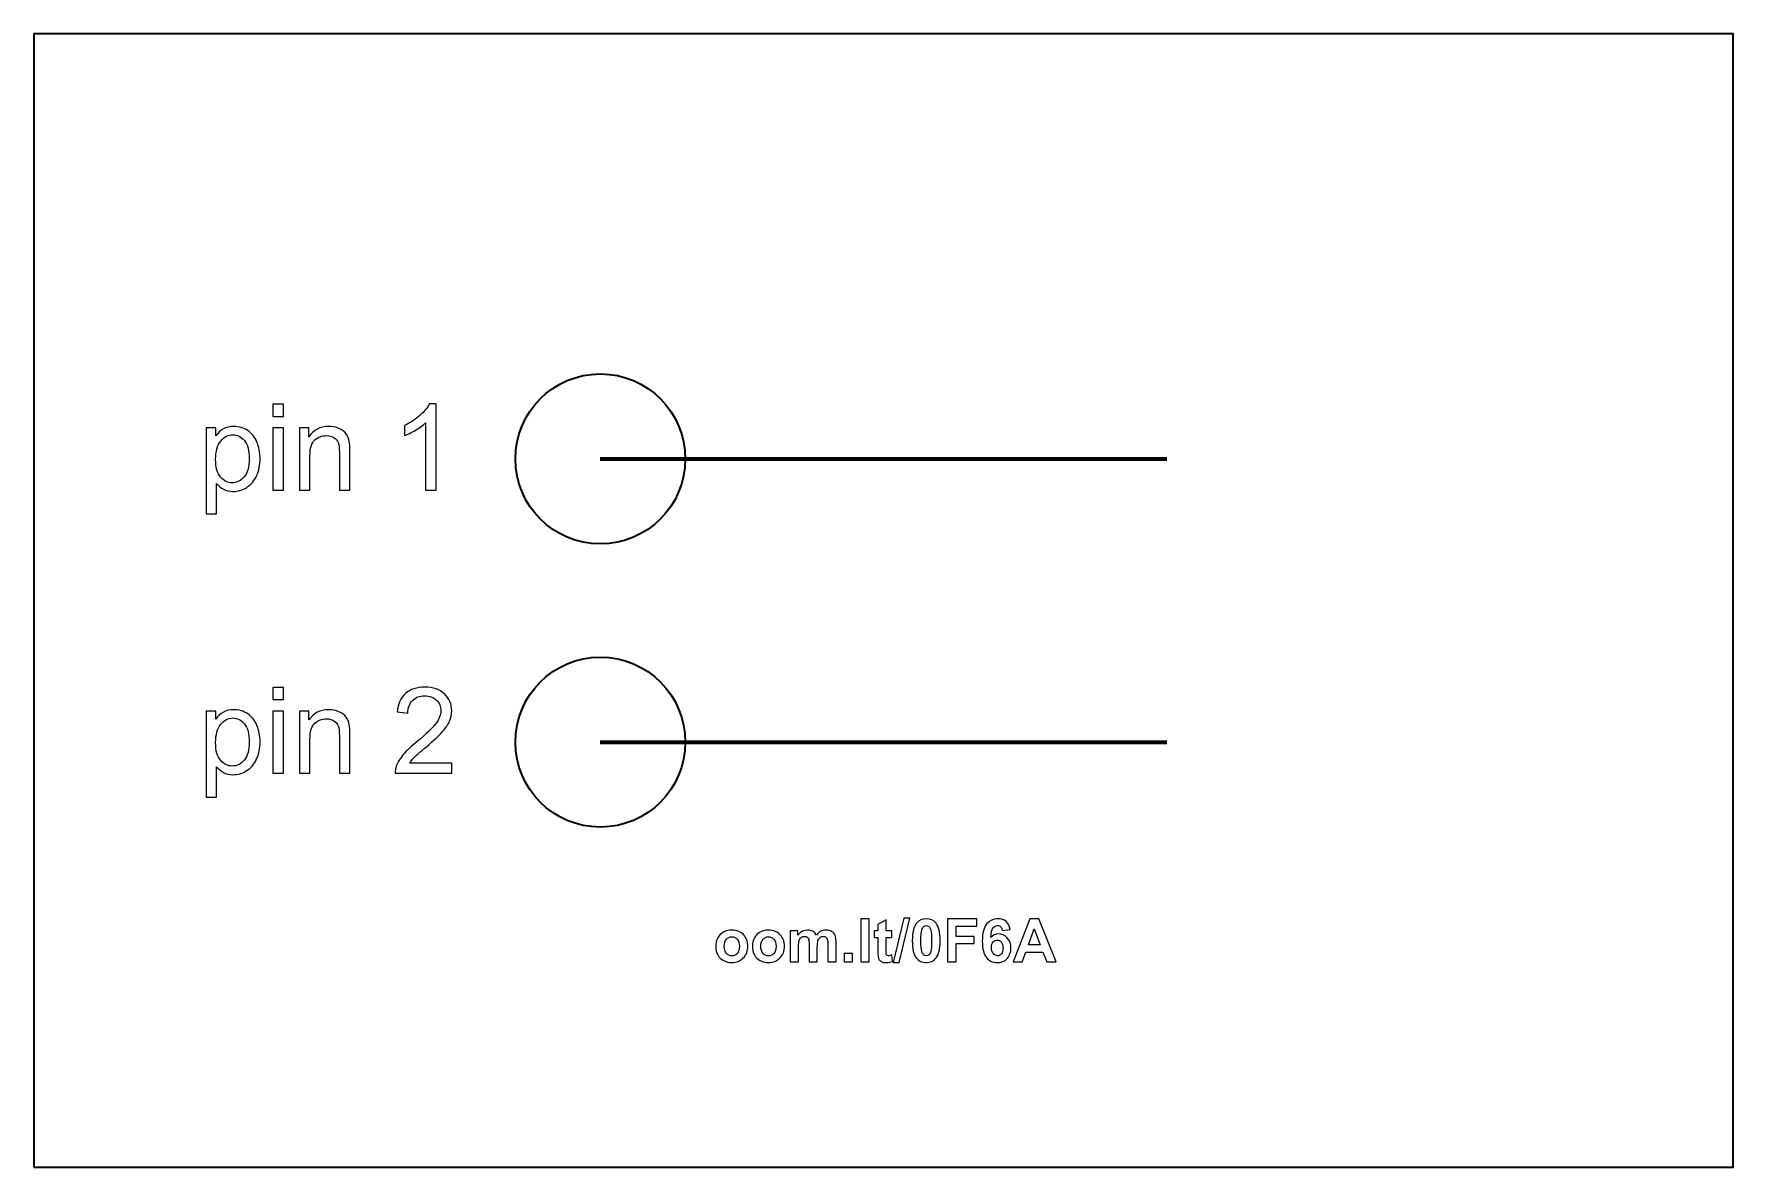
# Model space of a CAD drawing. Header units: centimetres. Extents: x -12 to -9, y -15.85 to -13.85.
import ezdxf

# ---------------------------------------------------------------- set-up
doc = ezdxf.new("R2010")
doc.units = ezdxf.units.CM
doc.header["$MEASUREMENT"] = 0
doc.layers.add('Layer 1', color=7, linetype='Continuous')

msp = doc.modelspace()

# ---------------------------------------------------------------- linework, layer by layer
at = {"layer": 'Layer 1', "color": 7, "lineweight": 35}
msp.add_lwpolyline([(-12, -15.85), (-9, -15.85), (-9, -13.85), (-12, -13.85), (-12, -15.85)], close=True, dxfattribs=at)
at = {"layer": 'Layer 1', "color": 250, "lineweight": 35}
for centre in [(-11, -14.6), (-11, -15.1)]:
    msp.add_ellipse(centre, major_axis=(0, 0.15), ratio=1, dxfattribs=at)
at = {"layer": 'Layer 1', "color": 250}
for points, knots in [([(-11.57831, -14.52495), (-11.57831, -14.52495), (-11.57831, -14.50354), (-11.57831, -14.50354), (-11.57831, -14.50354), (-11.57831, -14.50354), (-11.55968, -14.50354), (-11.55968, -14.50354), (-11.55968, -14.50354), (-11.55968, -14.50354), (-11.55968, -14.52495), (-11.55968, -14.52495), (-11.55968, -14.52495), (-11.55968, -14.52495), (-11.57831, -14.52495), (-11.57831, -14.52495)], [0, 0, 0, 0, 0.25, 0.25, 0.25, 0.25, 0.5, 0.5, 0.5, 0.5, 0.75, 0.75, 0.75, 0.75, 1, 1, 1, 1]), ([(-11.28994, -14.65506), (-11.28994, -14.65506), (-11.30853, -14.65506), (-11.30853, -14.65506), (-11.30853, -14.65506), (-11.30853, -14.65506), (-11.30853, -14.53652), (-11.30853, -14.53652), (-11.30853, -14.53652), (-11.31301, -14.54079), (-11.31887, -14.54506), (-11.32614, -14.54933), (-11.32614, -14.54933), (-11.33344, -14.5536), (-11.33997, -14.55681), (-11.34575, -14.55893), (-11.34575, -14.55893), (-11.34575, -14.55893), (-11.34575, -14.54097), (-11.34575, -14.54097), (-11.34575, -14.54097), (-11.33535, -14.53607), (-11.32624, -14.53014), (-11.31845, -14.52319), (-11.31845, -14.52319), (-11.31069, -14.5162), (-11.30515, -14.50947), (-11.3019, -14.5029), (-11.3019, -14.5029), (-11.3019, -14.5029), (-11.28994, -14.5029), (-11.28994, -14.5029), (-11.28994, -14.5029), (-11.28994, -14.5029), (-11.28994, -14.65506), (-11.28994, -14.65506)], [0, 0, 0, 0, 0.1111111, 0.1111111, 0.1111111, 0.1111111, 0.2222222, 0.2222222, 0.2222222, 0.2222222, 0.3333333, 0.3333333, 0.3333333, 0.3333333, 0.4444444, 0.4444444, 0.4444444, 0.4444444, 0.5555556, 0.5555556, 0.5555556, 0.5555556, 0.6666667, 0.6666667, 0.6666667, 0.6666667, 0.7777778, 0.7777778, 0.7777778, 0.7777778, 0.8888889, 0.8888889, 0.8888889, 0.8888889, 1, 1, 1, 1]), ([(-11.6961, -14.69711), (-11.6961, -14.69711), (-11.6961, -14.54531), (-11.6961, -14.54531), (-11.6961, -14.54531), (-11.6961, -14.54531), (-11.67917, -14.54531), (-11.67917, -14.54531), (-11.67917, -14.54531), (-11.67917, -14.54531), (-11.67917, -14.55956), (-11.67917, -14.55956), (-11.67917, -14.55956), (-11.67518, -14.55399), (-11.67066, -14.54979), (-11.66562, -14.547), (-11.66562, -14.547), (-11.66061, -14.54422), (-11.65451, -14.5428), (-11.64735, -14.5428), (-11.64735, -14.5428), (-11.63796, -14.5428), (-11.62971, -14.54524), (-11.62254, -14.55004), (-11.62254, -14.55004), (-11.61535, -14.55487), (-11.60995, -14.56168), (-11.60632, -14.57046), (-11.60632, -14.57046), (-11.60265, -14.57925), (-11.60081, -14.58888), (-11.60081, -14.59936), (-11.60081, -14.59936), (-11.60081, -14.61057), (-11.60282, -14.6207), (-11.60688, -14.62969), (-11.60688, -14.62969), (-11.6109, -14.63869), (-11.61676, -14.64557), (-11.62445, -14.65037), (-11.62445, -14.65037), (-11.63214, -14.65513), (-11.64022, -14.65753), (-11.64869, -14.65753), (-11.64869, -14.65753), (-11.65489, -14.65753), (-11.66043, -14.65622), (-11.66537, -14.65361), (-11.66537, -14.65361), (-11.67031, -14.651), (-11.67433, -14.64769), (-11.67751, -14.6437), (-11.67751, -14.6437), (-11.67751, -14.6437), (-11.67751, -14.69711), (-11.67751, -14.69711), (-11.67751, -14.69711), (-11.67751, -14.69711), (-11.6961, -14.69711), (-11.6961, -14.69711)], [0, 0, 0, 0, 0.0666667, 0.0666667, 0.0666667, 0.0666667, 0.1333333, 0.1333333, 0.1333333, 0.1333333, 0.2, 0.2, 0.2, 0.2, 0.2666667, 0.2666667, 0.2666667, 0.2666667, 0.3333333, 0.3333333, 0.3333333, 0.3333333, 0.4, 0.4, 0.4, 0.4, 0.4666667, 0.4666667, 0.4666667, 0.4666667, 0.5333333, 0.5333333, 0.5333333, 0.5333333, 0.6, 0.6, 0.6, 0.6, 0.6666667, 0.6666667, 0.6666667, 0.6666667, 0.7333333, 0.7333333, 0.7333333, 0.7333333, 0.8, 0.8, 0.8, 0.8, 0.8666667, 0.8666667, 0.8666667, 0.8666667, 0.9333333, 0.9333333, 0.9333333, 0.9333333, 1, 1, 1, 1]), ([(-11.57831, -14.65506), (-11.57831, -14.65506), (-11.57831, -14.54531), (-11.57831, -14.54531), (-11.57831, -14.54531), (-11.57831, -14.54531), (-11.55968, -14.54531), (-11.55968, -14.54531), (-11.55968, -14.54531), (-11.55968, -14.54531), (-11.55968, -14.65506), (-11.55968, -14.65506), (-11.55968, -14.65506), (-11.55968, -14.65506), (-11.57831, -14.65506), (-11.57831, -14.65506)], [0, 0, 0, 0, 0.25, 0.25, 0.25, 0.25, 0.5, 0.5, 0.5, 0.5, 0.75, 0.75, 0.75, 0.75, 1, 1, 1, 1]), ([(-11.53135, -14.65506), (-11.53135, -14.65506), (-11.53135, -14.54531), (-11.53135, -14.54531), (-11.53135, -14.54531), (-11.53135, -14.54531), (-11.51463, -14.54531), (-11.51463, -14.54531), (-11.51463, -14.54531), (-11.51463, -14.54531), (-11.51463, -14.5609), (-11.51463, -14.5609), (-11.51463, -14.5609), (-11.50655, -14.54884), (-11.49491, -14.5428), (-11.4797, -14.5428), (-11.4797, -14.5428), (-11.47307, -14.5428), (-11.467, -14.544), (-11.46146, -14.54637), (-11.46146, -14.54637), (-11.45589, -14.54877), (-11.45176, -14.55187), (-11.44901, -14.55575), (-11.44901, -14.55575), (-11.44622, -14.5596), (-11.44432, -14.56418), (-11.44319, -14.56947), (-11.44319, -14.56947), (-11.44252, -14.57293), (-11.44217, -14.57896), (-11.44217, -14.58757), (-11.44217, -14.58757), (-11.44217, -14.58757), (-11.44217, -14.65506), (-11.44217, -14.65506), (-11.44217, -14.65506), (-11.44217, -14.65506), (-11.46079, -14.65506), (-11.46079, -14.65506), (-11.46079, -14.65506), (-11.46079, -14.65506), (-11.46079, -14.58828), (-11.46079, -14.58828), (-11.46079, -14.58828), (-11.46079, -14.58073), (-11.4615, -14.57505), (-11.46295, -14.57127), (-11.46295, -14.57127), (-11.46439, -14.56753), (-11.46697, -14.56454), (-11.47064, -14.56231), (-11.47064, -14.56231), (-11.47434, -14.56006), (-11.47864, -14.55893), (-11.48362, -14.55893), (-11.48362, -14.55893), (-11.49156, -14.55893), (-11.49836, -14.56147), (-11.50415, -14.56648), (-11.50415, -14.56648), (-11.5099, -14.57152), (-11.51276, -14.58105), (-11.51276, -14.59512), (-11.51276, -14.59512), (-11.51276, -14.59512), (-11.51276, -14.65506), (-11.51276, -14.65506), (-11.51276, -14.65506), (-11.51276, -14.65506), (-11.53135, -14.65506), (-11.53135, -14.65506)], [0, 0, 0, 0, 0.0555556, 0.0555556, 0.0555556, 0.0555556, 0.1111111, 0.1111111, 0.1111111, 0.1111111, 0.1666667, 0.1666667, 0.1666667, 0.1666667, 0.2222222, 0.2222222, 0.2222222, 0.2222222, 0.2777778, 0.2777778, 0.2777778, 0.2777778, 0.3333333, 0.3333333, 0.3333333, 0.3333333, 0.3888889, 0.3888889, 0.3888889, 0.3888889, 0.4444444, 0.4444444, 0.4444444, 0.4444444, 0.5, 0.5, 0.5, 0.5, 0.5555556, 0.5555556, 0.5555556, 0.5555556, 0.6111111, 0.6111111, 0.6111111, 0.6111111, 0.6666667, 0.6666667, 0.6666667, 0.6666667, 0.7222222, 0.7222222, 0.7222222, 0.7222222, 0.7777778, 0.7777778, 0.7777778, 0.7777778, 0.8333333, 0.8333333, 0.8333333, 0.8333333, 0.8888889, 0.8888889, 0.8888889, 0.8888889, 0.9444444, 0.9444444, 0.9444444, 0.9444444, 1, 1, 1, 1]), ([(-11.67927, -14.6008), (-11.67927, -14.61491), (-11.67641, -14.62536), (-11.6707, -14.63213), (-11.6707, -14.63213), (-11.66498, -14.63887), (-11.65803, -14.64225), (-11.64992, -14.64225), (-11.64992, -14.64225), (-11.64167, -14.64225), (-11.63457, -14.63876), (-11.62868, -14.63174), (-11.62868, -14.63174), (-11.62279, -14.62476), (-11.61983, -14.61393), (-11.61983, -14.59925), (-11.61983, -14.59925), (-11.61983, -14.58524), (-11.62272, -14.5748), (-11.62847, -14.56782), (-11.62847, -14.56782), (-11.63422, -14.56087), (-11.6411, -14.55737), (-11.64907, -14.55737), (-11.64907, -14.55737), (-11.65701, -14.55737), (-11.66403, -14.56108), (-11.67013, -14.56849), (-11.67013, -14.56849), (-11.67624, -14.5759), (-11.67927, -14.58669), (-11.67927, -14.6008)], [0, 0, 0, 0, 0.125, 0.125, 0.125, 0.125, 0.25, 0.25, 0.25, 0.25, 0.375, 0.375, 0.375, 0.375, 0.5, 0.5, 0.5, 0.5, 0.625, 0.625, 0.625, 0.625, 0.75, 0.75, 0.75, 0.75, 0.875, 0.875, 0.875, 0.875, 1, 1, 1, 1]), ([(-11.57831, -15.02495), (-11.57831, -15.02495), (-11.57831, -15.00354), (-11.57831, -15.00354), (-11.57831, -15.00354), (-11.57831, -15.00354), (-11.55968, -15.00354), (-11.55968, -15.00354), (-11.55968, -15.00354), (-11.55968, -15.00354), (-11.55968, -15.02495), (-11.55968, -15.02495), (-11.55968, -15.02495), (-11.55968, -15.02495), (-11.57831, -15.02495), (-11.57831, -15.02495)], [0, 0, 0, 0, 0.25, 0.25, 0.25, 0.25, 0.5, 0.5, 0.5, 0.5, 0.75, 0.75, 0.75, 0.75, 1, 1, 1, 1]), ([(-11.26221, -15.13717), (-11.26221, -15.13717), (-11.26221, -15.15506), (-11.26221, -15.15506), (-11.26221, -15.15506), (-11.26221, -15.15506), (-11.36237, -15.15506), (-11.36237, -15.15506), (-11.36237, -15.15506), (-11.36251, -15.15058), (-11.3618, -15.14628), (-11.36022, -15.14215), (-11.36022, -15.14215), (-11.35768, -15.1353), (-11.35359, -15.1286), (-11.34798, -15.12197), (-11.34798, -15.12197), (-11.34233, -15.11537), (-11.33422, -15.10772), (-11.32363, -15.09904), (-11.32363, -15.09904), (-11.30716, -15.08553), (-11.29601, -15.07484), (-11.29023, -15.06693), (-11.29023, -15.06693), (-11.28444, -15.05907), (-11.28155, -15.05159), (-11.28155, -15.04457), (-11.28155, -15.04457), (-11.28155, -15.0372), (-11.28419, -15.03099), (-11.28945, -15.02591), (-11.28945, -15.02591), (-11.29474, -15.02086), (-11.30162, -15.01832), (-11.31009, -15.01832), (-11.31009, -15.01832), (-11.31905, -15.01832), (-11.32621, -15.021), (-11.33157, -15.0264), (-11.33157, -15.0264), (-11.33697, -15.03176), (-11.33969, -15.03921), (-11.33976, -15.0487), (-11.33976, -15.0487), (-11.33976, -15.0487), (-11.35888, -15.04676), (-11.35888, -15.04676), (-11.35888, -15.04676), (-11.35757, -15.03247), (-11.35263, -15.0216), (-11.3441, -15.01412), (-11.3441, -15.01412), (-11.33556, -15.00664), (-11.32406, -15.0029), (-11.30966, -15.0029), (-11.30966, -15.0029), (-11.29513, -15.0029), (-11.28363, -15.00696), (-11.27516, -15.01501), (-11.27516, -15.01501), (-11.26666, -15.02308), (-11.26243, -15.03307), (-11.26243, -15.04499), (-11.26243, -15.04499), (-11.26243, -15.05106), (-11.26366, -15.05702), (-11.26617, -15.06288), (-11.26617, -15.06288), (-11.26863, -15.06873), (-11.27276, -15.07491), (-11.27851, -15.08136), (-11.27851, -15.08136), (-11.28426, -15.08785), (-11.29382, -15.09674), (-11.30719, -15.10803), (-11.30719, -15.10803), (-11.31834, -15.11742), (-11.3255, -15.12377), (-11.32868, -15.12712), (-11.32868, -15.12712), (-11.33185, -15.13044), (-11.33446, -15.13379), (-11.33655, -15.13717), (-11.33655, -15.13717), (-11.33655, -15.13717), (-11.26221, -15.13717), (-11.26221, -15.13717)], [0, 0, 0, 0, 0.0454545, 0.0454545, 0.0454545, 0.0454545, 0.0909091, 0.0909091, 0.0909091, 0.0909091, 0.1363636, 0.1363636, 0.1363636, 0.1363636, 0.1818182, 0.1818182, 0.1818182, 0.1818182, 0.2272727, 0.2272727, 0.2272727, 0.2272727, 0.2727273, 0.2727273, 0.2727273, 0.2727273, 0.3181818, 0.3181818, 0.3181818, 0.3181818, 0.3636364, 0.3636364, 0.3636364, 0.3636364, 0.4090909, 0.4090909, 0.4090909, 0.4090909, 0.4545455, 0.4545455, 0.4545455, 0.4545455, 0.5, 0.5, 0.5, 0.5, 0.5454545, 0.5454545, 0.5454545, 0.5454545, 0.5909091, 0.5909091, 0.5909091, 0.5909091, 0.6363636, 0.6363636, 0.6363636, 0.6363636, 0.6818182, 0.6818182, 0.6818182, 0.6818182, 0.7272727, 0.7272727, 0.7272727, 0.7272727, 0.7727273, 0.7727273, 0.7727273, 0.7727273, 0.8181818, 0.8181818, 0.8181818, 0.8181818, 0.8636364, 0.8636364, 0.8636364, 0.8636364, 0.9090909, 0.9090909, 0.9090909, 0.9090909, 0.9545455, 0.9545455, 0.9545455, 0.9545455, 1, 1, 1, 1]), ([(-11.6961, -15.19711), (-11.6961, -15.19711), (-11.6961, -15.04531), (-11.6961, -15.04531), (-11.6961, -15.04531), (-11.6961, -15.04531), (-11.67917, -15.04531), (-11.67917, -15.04531), (-11.67917, -15.04531), (-11.67917, -15.04531), (-11.67917, -15.05956), (-11.67917, -15.05956), (-11.67917, -15.05956), (-11.67518, -15.05399), (-11.67066, -15.04979), (-11.66562, -15.047), (-11.66562, -15.047), (-11.66061, -15.04422), (-11.65451, -15.0428), (-11.64735, -15.0428), (-11.64735, -15.0428), (-11.63796, -15.0428), (-11.62971, -15.04524), (-11.62254, -15.05004), (-11.62254, -15.05004), (-11.61535, -15.05487), (-11.60995, -15.06168), (-11.60632, -15.07046), (-11.60632, -15.07046), (-11.60265, -15.07925), (-11.60081, -15.08888), (-11.60081, -15.09936), (-11.60081, -15.09936), (-11.60081, -15.11057), (-11.60282, -15.1207), (-11.60688, -15.12969), (-11.60688, -15.12969), (-11.6109, -15.13869), (-11.61676, -15.14557), (-11.62445, -15.15037), (-11.62445, -15.15037), (-11.63214, -15.15513), (-11.64022, -15.15753), (-11.64869, -15.15753), (-11.64869, -15.15753), (-11.65489, -15.15753), (-11.66043, -15.15622), (-11.66537, -15.15361), (-11.66537, -15.15361), (-11.67031, -15.151), (-11.67433, -15.14769), (-11.67751, -15.1437), (-11.67751, -15.1437), (-11.67751, -15.1437), (-11.67751, -15.19711), (-11.67751, -15.19711), (-11.67751, -15.19711), (-11.67751, -15.19711), (-11.6961, -15.19711), (-11.6961, -15.19711)], [0, 0, 0, 0, 0.0666667, 0.0666667, 0.0666667, 0.0666667, 0.1333333, 0.1333333, 0.1333333, 0.1333333, 0.2, 0.2, 0.2, 0.2, 0.2666667, 0.2666667, 0.2666667, 0.2666667, 0.3333333, 0.3333333, 0.3333333, 0.3333333, 0.4, 0.4, 0.4, 0.4, 0.4666667, 0.4666667, 0.4666667, 0.4666667, 0.5333333, 0.5333333, 0.5333333, 0.5333333, 0.6, 0.6, 0.6, 0.6, 0.6666667, 0.6666667, 0.6666667, 0.6666667, 0.7333333, 0.7333333, 0.7333333, 0.7333333, 0.8, 0.8, 0.8, 0.8, 0.8666667, 0.8666667, 0.8666667, 0.8666667, 0.9333333, 0.9333333, 0.9333333, 0.9333333, 1, 1, 1, 1]), ([(-11.67927, -15.1008), (-11.67927, -15.11491), (-11.67641, -15.12536), (-11.6707, -15.13213), (-11.6707, -15.13213), (-11.66498, -15.13887), (-11.65803, -15.14225), (-11.64992, -15.14225), (-11.64992, -15.14225), (-11.64167, -15.14225), (-11.63457, -15.13876), (-11.62868, -15.13174), (-11.62868, -15.13174), (-11.62279, -15.12476), (-11.61983, -15.11393), (-11.61983, -15.09925), (-11.61983, -15.09925), (-11.61983, -15.08524), (-11.62272, -15.0748), (-11.62847, -15.06782), (-11.62847, -15.06782), (-11.63422, -15.06087), (-11.6411, -15.05737), (-11.64907, -15.05737), (-11.64907, -15.05737), (-11.65701, -15.05737), (-11.66403, -15.06108), (-11.67013, -15.06849), (-11.67013, -15.06849), (-11.67624, -15.0759), (-11.67927, -15.08669), (-11.67927, -15.1008)], [0, 0, 0, 0, 0.125, 0.125, 0.125, 0.125, 0.25, 0.25, 0.25, 0.25, 0.375, 0.375, 0.375, 0.375, 0.5, 0.5, 0.5, 0.5, 0.625, 0.625, 0.625, 0.625, 0.75, 0.75, 0.75, 0.75, 0.875, 0.875, 0.875, 0.875, 1, 1, 1, 1]), ([(-11.57831, -15.15506), (-11.57831, -15.15506), (-11.57831, -15.04531), (-11.57831, -15.04531), (-11.57831, -15.04531), (-11.57831, -15.04531), (-11.55968, -15.04531), (-11.55968, -15.04531), (-11.55968, -15.04531), (-11.55968, -15.04531), (-11.55968, -15.15506), (-11.55968, -15.15506), (-11.55968, -15.15506), (-11.55968, -15.15506), (-11.57831, -15.15506), (-11.57831, -15.15506)], [0, 0, 0, 0, 0.25, 0.25, 0.25, 0.25, 0.5, 0.5, 0.5, 0.5, 0.75, 0.75, 0.75, 0.75, 1, 1, 1, 1]), ([(-11.53135, -15.15506), (-11.53135, -15.15506), (-11.53135, -15.04531), (-11.53135, -15.04531), (-11.53135, -15.04531), (-11.53135, -15.04531), (-11.51463, -15.04531), (-11.51463, -15.04531), (-11.51463, -15.04531), (-11.51463, -15.04531), (-11.51463, -15.0609), (-11.51463, -15.0609), (-11.51463, -15.0609), (-11.50655, -15.04884), (-11.49491, -15.0428), (-11.4797, -15.0428), (-11.4797, -15.0428), (-11.47307, -15.0428), (-11.467, -15.044), (-11.46146, -15.04637), (-11.46146, -15.04637), (-11.45589, -15.04877), (-11.45176, -15.05187), (-11.44901, -15.05575), (-11.44901, -15.05575), (-11.44622, -15.0596), (-11.44432, -15.06418), (-11.44319, -15.06947), (-11.44319, -15.06947), (-11.44252, -15.07293), (-11.44217, -15.07896), (-11.44217, -15.08757), (-11.44217, -15.08757), (-11.44217, -15.08757), (-11.44217, -15.15506), (-11.44217, -15.15506), (-11.44217, -15.15506), (-11.44217, -15.15506), (-11.46079, -15.15506), (-11.46079, -15.15506), (-11.46079, -15.15506), (-11.46079, -15.15506), (-11.46079, -15.08828), (-11.46079, -15.08828), (-11.46079, -15.08828), (-11.46079, -15.08073), (-11.4615, -15.07505), (-11.46295, -15.07127), (-11.46295, -15.07127), (-11.46439, -15.06753), (-11.46697, -15.06454), (-11.47064, -15.06231), (-11.47064, -15.06231), (-11.47434, -15.06006), (-11.47864, -15.05893), (-11.48362, -15.05893), (-11.48362, -15.05893), (-11.49156, -15.05893), (-11.49836, -15.06147), (-11.50415, -15.06648), (-11.50415, -15.06648), (-11.5099, -15.07152), (-11.51276, -15.08105), (-11.51276, -15.09512), (-11.51276, -15.09512), (-11.51276, -15.09512), (-11.51276, -15.15506), (-11.51276, -15.15506), (-11.51276, -15.15506), (-11.51276, -15.15506), (-11.53135, -15.15506), (-11.53135, -15.15506)], [0, 0, 0, 0, 0.0555556, 0.0555556, 0.0555556, 0.0555556, 0.1111111, 0.1111111, 0.1111111, 0.1111111, 0.1666667, 0.1666667, 0.1666667, 0.1666667, 0.2222222, 0.2222222, 0.2222222, 0.2222222, 0.2777778, 0.2777778, 0.2777778, 0.2777778, 0.3333333, 0.3333333, 0.3333333, 0.3333333, 0.3888889, 0.3888889, 0.3888889, 0.3888889, 0.4444444, 0.4444444, 0.4444444, 0.4444444, 0.5, 0.5, 0.5, 0.5, 0.5555556, 0.5555556, 0.5555556, 0.5555556, 0.6111111, 0.6111111, 0.6111111, 0.6111111, 0.6666667, 0.6666667, 0.6666667, 0.6666667, 0.7222222, 0.7222222, 0.7222222, 0.7222222, 0.7777778, 0.7777778, 0.7777778, 0.7777778, 0.8333333, 0.8333333, 0.8333333, 0.8333333, 0.8888889, 0.8888889, 0.8888889, 0.8888889, 0.9444444, 0.9444444, 0.9444444, 0.9444444, 1, 1, 1, 1]), ([(-10.53998, -15.48788), (-10.53998, -15.48788), (-10.53998, -15.41212), (-10.53998, -15.41212), (-10.53998, -15.41212), (-10.53998, -15.41212), (-10.52546, -15.41212), (-10.52546, -15.41212), (-10.52546, -15.41212), (-10.52546, -15.41212), (-10.52546, -15.48788), (-10.52546, -15.48788), (-10.52546, -15.48788), (-10.52546, -15.48788), (-10.53998, -15.48788), (-10.53998, -15.48788)], [0, 0, 0, 0, 0.25, 0.25, 0.25, 0.25, 0.5, 0.5, 0.5, 0.5, 0.75, 0.75, 0.75, 0.75, 1, 1, 1, 1]), ([(-10.48543, -15.43301), (-10.48543, -15.43301), (-10.48543, -15.44458), (-10.48543, -15.44458), (-10.48543, -15.44458), (-10.48543, -15.44458), (-10.49534, -15.44458), (-10.49534, -15.44458), (-10.49534, -15.44458), (-10.49534, -15.44458), (-10.49534, -15.4667), (-10.49534, -15.4667), (-10.49534, -15.4667), (-10.49534, -15.47118), (-10.49525, -15.47379), (-10.49506, -15.47453), (-10.49506, -15.47453), (-10.49486, -15.47527), (-10.49444, -15.47587), (-10.49377, -15.47636), (-10.49377, -15.47636), (-10.4931, -15.47684), (-10.49227, -15.47709), (-10.49132, -15.47709), (-10.49132, -15.47709), (-10.48996, -15.47709), (-10.48802, -15.47661), (-10.48546, -15.47569), (-10.48546, -15.47569), (-10.48546, -15.47569), (-10.48423, -15.48695), (-10.48423, -15.48695), (-10.48423, -15.48695), (-10.48761, -15.48839), (-10.49142, -15.48911), (-10.49571, -15.48911), (-10.49571, -15.48911), (-10.49832, -15.48911), (-10.50068, -15.48867), (-10.50278, -15.48781), (-10.50278, -15.48781), (-10.50488, -15.48693), (-10.50642, -15.48578), (-10.5074, -15.48439), (-10.5074, -15.48439), (-10.50839, -15.48299), (-10.50906, -15.48111), (-10.50945, -15.47873), (-10.50945, -15.47873), (-10.50975, -15.47705), (-10.50991, -15.47363), (-10.50991, -15.4685), (-10.50991, -15.4685), (-10.50991, -15.4685), (-10.50991, -15.44458), (-10.50991, -15.44458), (-10.50991, -15.44458), (-10.50991, -15.44458), (-10.51657, -15.44458), (-10.51657, -15.44458), (-10.51657, -15.44458), (-10.51657, -15.44458), (-10.51657, -15.43301), (-10.51657, -15.43301), (-10.51657, -15.43301), (-10.51657, -15.43301), (-10.50991, -15.43301), (-10.50991, -15.43301), (-10.50991, -15.43301), (-10.50991, -15.43301), (-10.50991, -15.42209), (-10.50991, -15.42209), (-10.50991, -15.42209), (-10.50991, -15.42209), (-10.49534, -15.41362), (-10.49534, -15.41362), (-10.49534, -15.41362), (-10.49534, -15.41362), (-10.49534, -15.43301), (-10.49534, -15.43301), (-10.49534, -15.43301), (-10.49534, -15.43301), (-10.48543, -15.43301), (-10.48543, -15.43301)], [0, 0, 0, 0, 0.047619, 0.047619, 0.047619, 0.047619, 0.0952381, 0.0952381, 0.0952381, 0.0952381, 0.1428571, 0.1428571, 0.1428571, 0.1428571, 0.1904762, 0.1904762, 0.1904762, 0.1904762, 0.2380952, 0.2380952, 0.2380952, 0.2380952, 0.2857143, 0.2857143, 0.2857143, 0.2857143, 0.3333333, 0.3333333, 0.3333333, 0.3333333, 0.3809524, 0.3809524, 0.3809524, 0.3809524, 0.4285714, 0.4285714, 0.4285714, 0.4285714, 0.4761905, 0.4761905, 0.4761905, 0.4761905, 0.5238095, 0.5238095, 0.5238095, 0.5238095, 0.5714286, 0.5714286, 0.5714286, 0.5714286, 0.6190476, 0.6190476, 0.6190476, 0.6190476, 0.6666667, 0.6666667, 0.6666667, 0.6666667, 0.7142857, 0.7142857, 0.7142857, 0.7142857, 0.7619048, 0.7619048, 0.7619048, 0.7619048, 0.8095238, 0.8095238, 0.8095238, 0.8095238, 0.8571429, 0.8571429, 0.8571429, 0.8571429, 0.9047619, 0.9047619, 0.9047619, 0.9047619, 0.952381, 0.952381, 0.952381, 0.952381, 1, 1, 1, 1]), ([(-10.4831, -15.48917), (-10.4831, -15.48917), (-10.46433, -15.41084), (-10.46433, -15.41084), (-10.46433, -15.41084), (-10.46433, -15.41084), (-10.45343, -15.41084), (-10.45343, -15.41084), (-10.45343, -15.41084), (-10.45343, -15.41084), (-10.47239, -15.48917), (-10.47239, -15.48917), (-10.47239, -15.48917), (-10.47239, -15.48917), (-10.4831, -15.48917), (-10.4831, -15.48917)], [0, 0, 0, 0, 0.25, 0.25, 0.25, 0.25, 0.5, 0.5, 0.5, 0.5, 0.75, 0.75, 0.75, 0.75, 1, 1, 1, 1]), ([(-10.42451, -15.41181), (-10.41715, -15.41181), (-10.41142, -15.41443), (-10.40729, -15.41967), (-10.40729, -15.41967), (-10.40237, -15.42586), (-10.3999, -15.43615), (-10.3999, -15.45052), (-10.3999, -15.45052), (-10.3999, -15.46484), (-10.40239, -15.47515), (-10.40735, -15.48142), (-10.40735, -15.48142), (-10.41144, -15.48659), (-10.41715, -15.48917), (-10.42451, -15.48917), (-10.42451, -15.48917), (-10.43186, -15.48917), (-10.43781, -15.48635), (-10.44232, -15.48067), (-10.44232, -15.48067), (-10.44684, -15.475), (-10.4491, -15.4649), (-10.4491, -15.45036), (-10.4491, -15.45036), (-10.4491, -15.43609), (-10.44661, -15.42583), (-10.44165, -15.41957), (-10.44165, -15.41957), (-10.43756, -15.4144), (-10.43184, -15.41181), (-10.42451, -15.41181)], [0, 0, 0, 0, 0.125, 0.125, 0.125, 0.125, 0.25, 0.25, 0.25, 0.25, 0.375, 0.375, 0.375, 0.375, 0.5, 0.5, 0.5, 0.5, 0.625, 0.625, 0.625, 0.625, 0.75, 0.75, 0.75, 0.75, 0.875, 0.875, 0.875, 0.875, 1, 1, 1, 1]), ([(-10.38688, -15.48788), (-10.38688, -15.48788), (-10.38688, -15.41212), (-10.38688, -15.41212), (-10.38688, -15.41212), (-10.38688, -15.41212), (-10.33494, -15.41212), (-10.33494, -15.41212), (-10.33494, -15.41212), (-10.33494, -15.41212), (-10.33494, -15.42495), (-10.33494, -15.42495), (-10.33494, -15.42495), (-10.33494, -15.42495), (-10.37157, -15.42495), (-10.37157, -15.42495), (-10.37157, -15.42495), (-10.37157, -15.42495), (-10.37157, -15.44287), (-10.37157, -15.44287), (-10.37157, -15.44287), (-10.37157, -15.44287), (-10.33995, -15.44287), (-10.33995, -15.44287), (-10.33995, -15.44287), (-10.33995, -15.44287), (-10.33995, -15.45569), (-10.33995, -15.45569), (-10.33995, -15.45569), (-10.33995, -15.45569), (-10.37157, -15.45569), (-10.37157, -15.45569), (-10.37157, -15.45569), (-10.37157, -15.45569), (-10.37157, -15.48788), (-10.37157, -15.48788), (-10.37157, -15.48788), (-10.37157, -15.48788), (-10.38688, -15.48788), (-10.38688, -15.48788)], [0, 0, 0, 0, 0.1, 0.1, 0.1, 0.1, 0.2, 0.2, 0.2, 0.2, 0.3, 0.3, 0.3, 0.3, 0.4, 0.4, 0.4, 0.4, 0.5, 0.5, 0.5, 0.5, 0.6, 0.6, 0.6, 0.6, 0.7, 0.7, 0.7, 0.7, 0.8, 0.8, 0.8, 0.8, 0.9, 0.9, 0.9, 0.9, 1, 1, 1, 1]), ([(-10.27635, -15.43068), (-10.27635, -15.43068), (-10.29041, -15.43223), (-10.29041, -15.43223), (-10.29041, -15.43223), (-10.29074, -15.42934), (-10.29164, -15.4272), (-10.29309, -15.42581), (-10.29309, -15.42581), (-10.29453, -15.42443), (-10.29642, -15.42375), (-10.29873, -15.42375), (-10.29873, -15.42375), (-10.30178, -15.42375), (-10.30438, -15.42512), (-10.30651, -15.42789), (-10.30651, -15.42789), (-10.30863, -15.43064), (-10.30995, -15.43638), (-10.31051, -15.44509), (-10.31051, -15.44509), (-10.30688, -15.44082), (-10.3024, -15.43869), (-10.29702, -15.43869), (-10.29702, -15.43869), (-10.29095, -15.43869), (-10.28577, -15.441), (-10.28145, -15.44562), (-10.28145, -15.44562), (-10.27712, -15.45022), (-10.27496, -15.45618), (-10.27496, -15.46349), (-10.27496, -15.46349), (-10.27496, -15.47125), (-10.27723, -15.47746), (-10.28178, -15.48215), (-10.28178, -15.48215), (-10.28631, -15.48682), (-10.29217, -15.48917), (-10.2993, -15.48917), (-10.2993, -15.48917), (-10.30693, -15.48917), (-10.31323, -15.4862), (-10.31815, -15.48026), (-10.31815, -15.48026), (-10.32307, -15.47432), (-10.32554, -15.46458), (-10.32554, -15.45103), (-10.32554, -15.45103), (-10.32554, -15.43715), (-10.32298, -15.42715), (-10.31785, -15.42101), (-10.31785, -15.42101), (-10.31272, -15.41487), (-10.30605, -15.41181), (-10.29785, -15.41181), (-10.29785, -15.41181), (-10.2921, -15.41181), (-10.28734, -15.41343), (-10.28356, -15.41664), (-10.28356, -15.41664), (-10.27979, -15.41987), (-10.27739, -15.42454), (-10.27635, -15.43068)], [0, 0, 0, 0, 0.0625, 0.0625, 0.0625, 0.0625, 0.125, 0.125, 0.125, 0.125, 0.1875, 0.1875, 0.1875, 0.1875, 0.25, 0.25, 0.25, 0.25, 0.3125, 0.3125, 0.3125, 0.3125, 0.375, 0.375, 0.375, 0.375, 0.4375, 0.4375, 0.4375, 0.4375, 0.5, 0.5, 0.5, 0.5, 0.5625, 0.5625, 0.5625, 0.5625, 0.625, 0.625, 0.625, 0.625, 0.6875, 0.6875, 0.6875, 0.6875, 0.75, 0.75, 0.75, 0.75, 0.8125, 0.8125, 0.8125, 0.8125, 0.875, 0.875, 0.875, 0.875, 0.9375, 0.9375, 0.9375, 0.9375, 1, 1, 1, 1]), ([(-10.19516, -15.48788), (-10.19516, -15.48788), (-10.21181, -15.48788), (-10.21181, -15.48788), (-10.21181, -15.48788), (-10.21181, -15.48788), (-10.21842, -15.47066), (-10.21842, -15.47066), (-10.21842, -15.47066), (-10.21842, -15.47066), (-10.24871, -15.47066), (-10.24871, -15.47066), (-10.24871, -15.47066), (-10.24871, -15.47066), (-10.25495, -15.48788), (-10.25495, -15.48788), (-10.25495, -15.48788), (-10.25495, -15.48788), (-10.27118, -15.48788), (-10.27118, -15.48788), (-10.27118, -15.48788), (-10.27118, -15.48788), (-10.24167, -15.41212), (-10.24167, -15.41212), (-10.24167, -15.41212), (-10.24167, -15.41212), (-10.2255, -15.41212), (-10.2255, -15.41212), (-10.2255, -15.41212), (-10.2255, -15.41212), (-10.19516, -15.48788), (-10.19516, -15.48788)], [0, 0, 0, 0, 0.125, 0.125, 0.125, 0.125, 0.25, 0.25, 0.25, 0.25, 0.375, 0.375, 0.375, 0.375, 0.5, 0.5, 0.5, 0.5, 0.625, 0.625, 0.625, 0.625, 0.75, 0.75, 0.75, 0.75, 0.875, 0.875, 0.875, 0.875, 1, 1, 1, 1]), ([(-10.79613, -15.45966), (-10.79613, -15.45484), (-10.79493, -15.45017), (-10.79256, -15.44565), (-10.79256, -15.44565), (-10.79018, -15.44116), (-10.78681, -15.4377), (-10.78246, -15.43534), (-10.78246, -15.43534), (-10.7781, -15.43295), (-10.77323, -15.43175), (-10.76785, -15.43175), (-10.76785, -15.43175), (-10.75956, -15.43175), (-10.75275, -15.43445), (-10.74744, -15.43985), (-10.74744, -15.43985), (-10.74214, -15.44525), (-10.73949, -15.45206), (-10.73949, -15.46029), (-10.73949, -15.46029), (-10.73949, -15.46858), (-10.74217, -15.47546), (-10.74752, -15.48093), (-10.74752, -15.48093), (-10.75288, -15.4864), (-10.75962, -15.48911), (-10.76775, -15.48911), (-10.76775, -15.48911), (-10.77279, -15.48911), (-10.77757, -15.48799), (-10.78214, -15.48571), (-10.78214, -15.48571), (-10.78671, -15.48344), (-10.79018, -15.4801), (-10.79256, -15.47571), (-10.79256, -15.47571), (-10.79493, -15.47132), (-10.79613, -15.46597), (-10.79613, -15.45966)], [0, 0, 0, 0, 0.1, 0.1, 0.1, 0.1, 0.2, 0.2, 0.2, 0.2, 0.3, 0.3, 0.3, 0.3, 0.4, 0.4, 0.4, 0.4, 0.5, 0.5, 0.5, 0.5, 0.6, 0.6, 0.6, 0.6, 0.7, 0.7, 0.7, 0.7, 0.8, 0.8, 0.8, 0.8, 0.9, 0.9, 0.9, 0.9, 1, 1, 1, 1]), ([(-10.78124, -15.46043), (-10.78124, -15.46588), (-10.77995, -15.47005), (-10.77736, -15.47294), (-10.77736, -15.47294), (-10.77478, -15.47583), (-10.77159, -15.47728), (-10.7678, -15.47728), (-10.7678, -15.47728), (-10.76401, -15.47728), (-10.76083, -15.47583), (-10.75827, -15.47294), (-10.75827, -15.47294), (-10.7557, -15.47005), (-10.75441, -15.46585), (-10.75441, -15.46033), (-10.75441, -15.46033), (-10.75441, -15.45497), (-10.7557, -15.45082), (-10.75827, -15.44793), (-10.75827, -15.44793), (-10.76083, -15.44504), (-10.76401, -15.44359), (-10.7678, -15.44359), (-10.7678, -15.44359), (-10.77159, -15.44359), (-10.77478, -15.44504), (-10.77736, -15.44793), (-10.77736, -15.44793), (-10.77995, -15.45082), (-10.78124, -15.455), (-10.78124, -15.46043)], [0, 0, 0, 0, 0.125, 0.125, 0.125, 0.125, 0.25, 0.25, 0.25, 0.25, 0.375, 0.375, 0.375, 0.375, 0.5, 0.5, 0.5, 0.5, 0.625, 0.625, 0.625, 0.625, 0.75, 0.75, 0.75, 0.75, 0.875, 0.875, 0.875, 0.875, 1, 1, 1, 1]), ([(-10.73149, -15.45966), (-10.73149, -15.45484), (-10.73029, -15.45017), (-10.72792, -15.44565), (-10.72792, -15.44565), (-10.72554, -15.44116), (-10.72217, -15.4377), (-10.71782, -15.43534), (-10.71782, -15.43534), (-10.71346, -15.43295), (-10.70859, -15.43175), (-10.70321, -15.43175), (-10.70321, -15.43175), (-10.69492, -15.43175), (-10.68811, -15.43445), (-10.6828, -15.43985), (-10.6828, -15.43985), (-10.6775, -15.44525), (-10.67485, -15.45206), (-10.67485, -15.46029), (-10.67485, -15.46029), (-10.67485, -15.46858), (-10.67753, -15.47546), (-10.68288, -15.48093), (-10.68288, -15.48093), (-10.68824, -15.4864), (-10.69498, -15.48911), (-10.70311, -15.48911), (-10.70311, -15.48911), (-10.70815, -15.48911), (-10.71293, -15.48799), (-10.7175, -15.48571), (-10.7175, -15.48571), (-10.72207, -15.48344), (-10.72554, -15.4801), (-10.72792, -15.47571), (-10.72792, -15.47571), (-10.73029, -15.47132), (-10.73149, -15.46597), (-10.73149, -15.45966)], [0, 0, 0, 0, 0.1, 0.1, 0.1, 0.1, 0.2, 0.2, 0.2, 0.2, 0.3, 0.3, 0.3, 0.3, 0.4, 0.4, 0.4, 0.4, 0.5, 0.5, 0.5, 0.5, 0.6, 0.6, 0.6, 0.6, 0.7, 0.7, 0.7, 0.7, 0.8, 0.8, 0.8, 0.8, 0.9, 0.9, 0.9, 0.9, 1, 1, 1, 1]), ([(-10.7166, -15.46043), (-10.7166, -15.46588), (-10.71531, -15.47005), (-10.71272, -15.47294), (-10.71272, -15.47294), (-10.71014, -15.47583), (-10.70695, -15.47728), (-10.70316, -15.47728), (-10.70316, -15.47728), (-10.69937, -15.47728), (-10.69619, -15.47583), (-10.69363, -15.47294), (-10.69363, -15.47294), (-10.69106, -15.47005), (-10.68977, -15.46585), (-10.68977, -15.46033), (-10.68977, -15.46033), (-10.68977, -15.45497), (-10.69106, -15.45082), (-10.69363, -15.44793), (-10.69363, -15.44793), (-10.69619, -15.44504), (-10.69937, -15.44359), (-10.70316, -15.44359), (-10.70316, -15.44359), (-10.70695, -15.44359), (-10.71014, -15.44504), (-10.71272, -15.44793), (-10.71272, -15.44793), (-10.71531, -15.45082), (-10.7166, -15.455), (-10.7166, -15.46043)], [0, 0, 0, 0, 0.125, 0.125, 0.125, 0.125, 0.25, 0.25, 0.25, 0.25, 0.375, 0.375, 0.375, 0.375, 0.5, 0.5, 0.5, 0.5, 0.625, 0.625, 0.625, 0.625, 0.75, 0.75, 0.75, 0.75, 0.875, 0.875, 0.875, 0.875, 1, 1, 1, 1]), ([(-10.66457, -15.43301), (-10.66457, -15.43301), (-10.65118, -15.43301), (-10.65118, -15.43301), (-10.65118, -15.43301), (-10.65118, -15.43301), (-10.65118, -15.44049), (-10.65118, -15.44049), (-10.65118, -15.44049), (-10.6464, -15.43467), (-10.64069, -15.43175), (-10.63407, -15.43175), (-10.63407, -15.43175), (-10.63056, -15.43175), (-10.62751, -15.43248), (-10.62494, -15.43392), (-10.62494, -15.43392), (-10.62235, -15.43537), (-10.62023, -15.43756), (-10.61857, -15.44049), (-10.61857, -15.44049), (-10.61617, -15.43756), (-10.61356, -15.43537), (-10.61077, -15.43392), (-10.61077, -15.43392), (-10.60799, -15.43248), (-10.60501, -15.43175), (-10.60183, -15.43175), (-10.60183, -15.43175), (-10.59781, -15.43175), (-10.59439, -15.43258), (-10.5916, -15.43422), (-10.5916, -15.43422), (-10.58881, -15.43585), (-10.58673, -15.43826), (-10.58536, -15.44142), (-10.58536, -15.44142), (-10.58435, -15.44377), (-10.58386, -15.44756), (-10.58386, -15.4528), (-10.58386, -15.4528), (-10.58386, -15.4528), (-10.58386, -15.48788), (-10.58386, -15.48788), (-10.58386, -15.48788), (-10.58386, -15.48788), (-10.59837, -15.48788), (-10.59837, -15.48788), (-10.59837, -15.48788), (-10.59837, -15.48788), (-10.59837, -15.45652), (-10.59837, -15.45652), (-10.59837, -15.45652), (-10.59837, -15.45107), (-10.59887, -15.44756), (-10.59987, -15.44597), (-10.59987, -15.44597), (-10.60121, -15.44391), (-10.60328, -15.44287), (-10.60607, -15.44287), (-10.60607, -15.44287), (-10.60811, -15.44287), (-10.61002, -15.44348), (-10.61182, -15.44474), (-10.61182, -15.44474), (-10.6136, -15.44597), (-10.61488, -15.44779), (-10.61568, -15.45019), (-10.61568, -15.45019), (-10.61647, -15.45259), (-10.61688, -15.45636), (-10.61688, -15.46153), (-10.61688, -15.46153), (-10.61688, -15.46153), (-10.61688, -15.48788), (-10.61688, -15.48788), (-10.61688, -15.48788), (-10.61688, -15.48788), (-10.63139, -15.48788), (-10.63139, -15.48788), (-10.63139, -15.48788), (-10.63139, -15.48788), (-10.63139, -15.45781), (-10.63139, -15.45781), (-10.63139, -15.45781), (-10.63139, -15.45246), (-10.63166, -15.44902), (-10.63217, -15.44747), (-10.63217, -15.44747), (-10.63268, -15.44592), (-10.63349, -15.44477), (-10.63457, -15.44401), (-10.63457, -15.44401), (-10.63566, -15.44326), (-10.63713, -15.44287), (-10.639, -15.44287), (-10.639, -15.44287), (-10.64124, -15.44287), (-10.64325, -15.44347), (-10.64503, -15.44468), (-10.64503, -15.44468), (-10.64683, -15.44588), (-10.64811, -15.44763), (-10.64889, -15.4499), (-10.64889, -15.4499), (-10.64967, -15.45218), (-10.65006, -15.45594), (-10.65006, -15.46121), (-10.65006, -15.46121), (-10.65006, -15.46121), (-10.65006, -15.48788), (-10.65006, -15.48788), (-10.65006, -15.48788), (-10.65006, -15.48788), (-10.66457, -15.48788), (-10.66457, -15.48788), (-10.66457, -15.48788), (-10.66457, -15.48788), (-10.66457, -15.43301), (-10.66457, -15.43301)], [0, 0, 0, 0, 0.0333333, 0.0333333, 0.0333333, 0.0333333, 0.0666667, 0.0666667, 0.0666667, 0.0666667, 0.1, 0.1, 0.1, 0.1, 0.1333333, 0.1333333, 0.1333333, 0.1333333, 0.1666667, 0.1666667, 0.1666667, 0.1666667, 0.2, 0.2, 0.2, 0.2, 0.2333333, 0.2333333, 0.2333333, 0.2333333, 0.2666667, 0.2666667, 0.2666667, 0.2666667, 0.3, 0.3, 0.3, 0.3, 0.3333333, 0.3333333, 0.3333333, 0.3333333, 0.3666667, 0.3666667, 0.3666667, 0.3666667, 0.4, 0.4, 0.4, 0.4, 0.4333333, 0.4333333, 0.4333333, 0.4333333, 0.4666667, 0.4666667, 0.4666667, 0.4666667, 0.5, 0.5, 0.5, 0.5, 0.5333333, 0.5333333, 0.5333333, 0.5333333, 0.5666667, 0.5666667, 0.5666667, 0.5666667, 0.6, 0.6, 0.6, 0.6, 0.6333333, 0.6333333, 0.6333333, 0.6333333, 0.6666667, 0.6666667, 0.6666667, 0.6666667, 0.7, 0.7, 0.7, 0.7, 0.7333333, 0.7333333, 0.7333333, 0.7333333, 0.7666667, 0.7666667, 0.7666667, 0.7666667, 0.8, 0.8, 0.8, 0.8, 0.8333333, 0.8333333, 0.8333333, 0.8333333, 0.8666667, 0.8666667, 0.8666667, 0.8666667, 0.9, 0.9, 0.9, 0.9, 0.9333333, 0.9333333, 0.9333333, 0.9333333, 0.9666667, 0.9666667, 0.9666667, 0.9666667, 1, 1, 1, 1]), ([(-10.42451, -15.42385), (-10.42625, -15.42385), (-10.42782, -15.42442), (-10.4292, -15.42553), (-10.4292, -15.42553), (-10.43057, -15.42666), (-10.43165, -15.42867), (-10.43241, -15.43156), (-10.43241, -15.43156), (-10.4334, -15.43532), (-10.43391, -15.44163), (-10.43391, -15.45052), (-10.43391, -15.45052), (-10.43391, -15.45941), (-10.43345, -15.46551), (-10.43257, -15.46883), (-10.43257, -15.46883), (-10.43167, -15.47216), (-10.43054, -15.47437), (-10.42918, -15.47548), (-10.42918, -15.47548), (-10.42781, -15.47657), (-10.42625, -15.47714), (-10.42451, -15.47714), (-10.42451, -15.47714), (-10.42274, -15.47714), (-10.42117, -15.47657), (-10.4198, -15.47544), (-10.4198, -15.47544), (-10.41842, -15.47433), (-10.41735, -15.47232), (-10.41659, -15.46943), (-10.41659, -15.46943), (-10.4156, -15.46571), (-10.41509, -15.45941), (-10.41509, -15.45052), (-10.41509, -15.45052), (-10.41509, -15.44163), (-10.41555, -15.43553), (-10.41643, -15.4322), (-10.41643, -15.4322), (-10.41733, -15.42888), (-10.41846, -15.42666), (-10.41982, -15.42553), (-10.41982, -15.42553), (-10.42119, -15.42442), (-10.42274, -15.42385), (-10.42451, -15.42385)], [0, 0, 0, 0, 0.0833333, 0.0833333, 0.0833333, 0.0833333, 0.1666667, 0.1666667, 0.1666667, 0.1666667, 0.25, 0.25, 0.25, 0.25, 0.3333333, 0.3333333, 0.3333333, 0.3333333, 0.4166667, 0.4166667, 0.4166667, 0.4166667, 0.5, 0.5, 0.5, 0.5, 0.5833333, 0.5833333, 0.5833333, 0.5833333, 0.6666667, 0.6666667, 0.6666667, 0.6666667, 0.75, 0.75, 0.75, 0.75, 0.8333333, 0.8333333, 0.8333333, 0.8333333, 0.9166667, 0.9166667, 0.9166667, 0.9166667, 1, 1, 1, 1]), ([(-10.30926, -15.46236), (-10.30926, -15.46707), (-10.30819, -15.47072), (-10.30602, -15.47328), (-10.30602, -15.47328), (-10.30385, -15.47585), (-10.30136, -15.47714), (-10.29857, -15.47714), (-10.29857, -15.47714), (-10.29587, -15.47714), (-10.29365, -15.47608), (-10.29185, -15.47398), (-10.29185, -15.47398), (-10.29005, -15.47188), (-10.28917, -15.46842), (-10.28917, -15.46364), (-10.28917, -15.46364), (-10.28917, -15.45872), (-10.29012, -15.45511), (-10.29206, -15.45281), (-10.29206, -15.45281), (-10.29399, -15.45052), (-10.2964, -15.44938), (-10.2993, -15.44938), (-10.2993, -15.44938), (-10.30208, -15.44938), (-10.30445, -15.45047), (-10.30637, -15.45266), (-10.30637, -15.45266), (-10.30831, -15.45484), (-10.30926, -15.45809), (-10.30926, -15.46236)], [0, 0, 0, 0, 0.125, 0.125, 0.125, 0.125, 0.25, 0.25, 0.25, 0.25, 0.375, 0.375, 0.375, 0.375, 0.5, 0.5, 0.5, 0.5, 0.625, 0.625, 0.625, 0.625, 0.75, 0.75, 0.75, 0.75, 0.875, 0.875, 0.875, 0.875, 1, 1, 1, 1]), ([(-10.22333, -15.45791), (-10.22333, -15.45791), (-10.23377, -15.4298), (-10.23377, -15.4298), (-10.23377, -15.4298), (-10.23377, -15.4298), (-10.244, -15.45791), (-10.244, -15.45791), (-10.244, -15.45791), (-10.244, -15.45791), (-10.22333, -15.45791), (-10.22333, -15.45791)], [0, 0, 0, 0, 0.3333333, 0.3333333, 0.3333333, 0.3333333, 0.6666667, 0.6666667, 0.6666667, 0.6666667, 1, 1, 1, 1]), ([(-10.56938, -15.48788), (-10.56938, -15.48788), (-10.56938, -15.47336), (-10.56938, -15.47336), (-10.56938, -15.47336), (-10.56938, -15.47336), (-10.55486, -15.47336), (-10.55486, -15.47336), (-10.55486, -15.47336), (-10.55486, -15.47336), (-10.55486, -15.48788), (-10.55486, -15.48788), (-10.55486, -15.48788), (-10.55486, -15.48788), (-10.56938, -15.48788), (-10.56938, -15.48788)], [0, 0, 0, 0, 0.25, 0.25, 0.25, 0.25, 0.5, 0.5, 0.5, 0.5, 0.75, 0.75, 0.75, 0.75, 1, 1, 1, 1])]:
    msp.add_open_spline(points, degree=3, knots=knots, dxfattribs=at)
at = {"layer": 'Layer 1', "color": 250, "lineweight": 106}
for points in [[(-11, -14.6), (-11, -14.6), (-10, -14.6), (-10, -14.6)], [(-11, -15.1), (-11, -15.1), (-10, -15.1), (-10, -15.1)]]:
    msp.add_open_spline(points, degree=3, dxfattribs=at)

doc.saveas('drawing.dxf')
